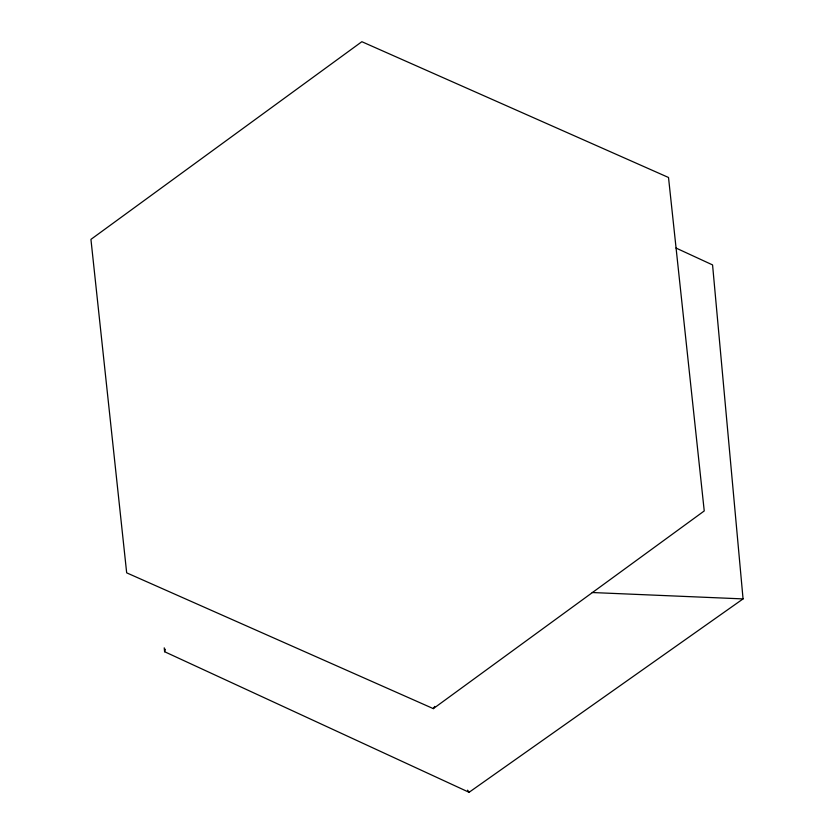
<?xml version="1.0" encoding="UTF-8"?>
<svg xmlns="http://www.w3.org/2000/svg" width="834" height="834" viewBox="0 0 834 834"><rect width="100%" height="100%" fill="white"/><g stroke="black" fill="none" stroke-linecap="round" stroke-linejoin="round"><path stroke-width="1.25" d="M675.988 248.032L712.57 264.92L743.063 598.906L469.073 792.3L164.59 651.719L165.393 649.238M433.326 708.629L704.24 510.95L668.514 177.486L361.852 41.7L90.937 239.379L126.674 572.843L433.326 708.629L434.712 706.419M592.213 592.526L743.063 598.906M467.603 790.152L469.073 792.3M164.235 647.83L164.59 651.719"/></g></svg>
